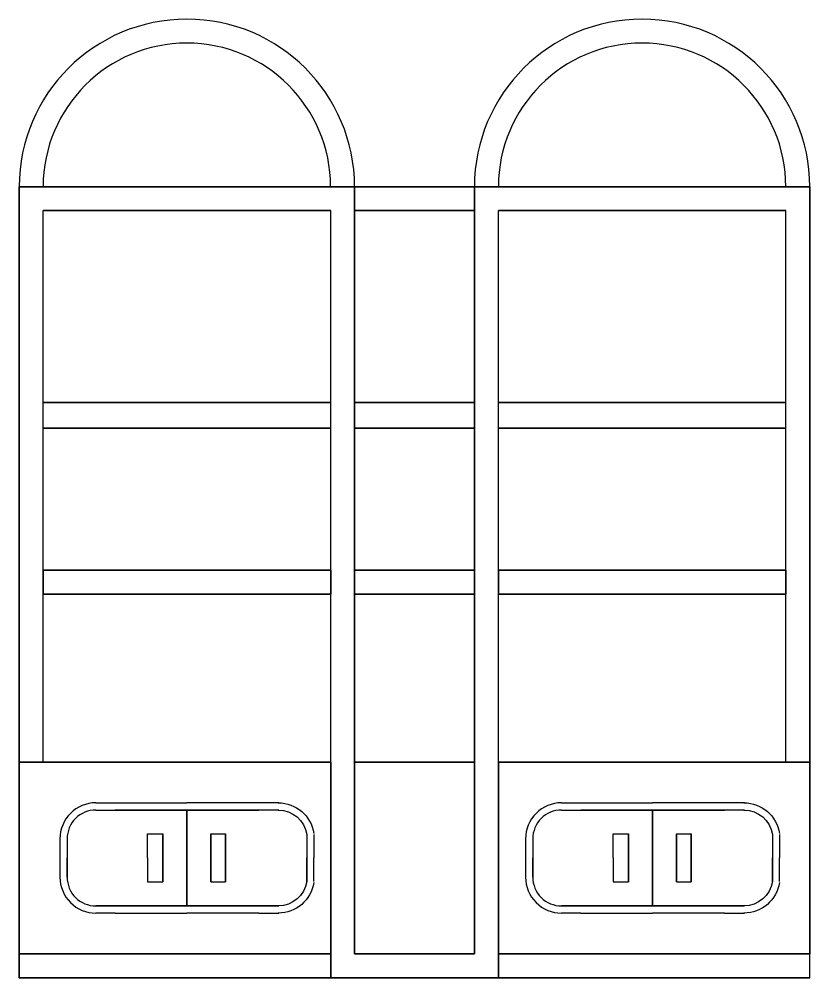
# Model space of a CAD drawing. Header units: millimetres. Extents: x 51491 to 87084, y 5379 to 33460.
# Drawn here: x 55883 to 57863, y 25850 to 28249 of the extents above; entities that cross this region are included whole.
import ezdxf

# ---------------------------------------------------------------- set-up
doc = ezdxf.new("R2010")
doc.units = ezdxf.units.MM

# ---------------------------------------------------------------- blocks, each defined once
blk = doc.blocks.new('A$C2E0D13C4')
at = {"linetype": 'Continuous'}
for p, q in [((0.1, 1980), (0.1, 540)), ((0.1, 540), (0.1, 1980)), ((0.1, 540), (0.1, 1980)), ((0.1, 540), (0.1, 1980)), ((0.1, 1980), (0.1, 540)), ((0.1, 1980), (0.1, 540)), ((0.1, 540), (0.1, 1980)), ((0.1, 540), (0.1, 1980)), ((0.1, 540), (0.1, 1980)), ((0.1, 540), (0.1, 1980)), ((0.1, 1980), (60.1, 1980)), ((0.1, 1980), (60.1, 1980)), ((0.1, 1980), (60.1, 1980)), ((60.1, 1980), (0.1, 1980)), ((60.1, 1980), (0.1, 1980)), ((60.1, 1980), (0.1, 1980)), ((0.1, 1980), (60.1, 1980)), ((0.1, 1980), (60.1, 1980)), ((60.1, 1980), (0.1, 1980)), ((0.1, 1980), (60.1, 1980)), ((780.1, 1980), (60.1, 1980)), ((60.1, 1980), (780.1, 1980)), ((780.1, 1980), (60.1, 1980)), ((60.1, 1980), (780.1, 1980)), ((780.1, 1980), (60.1, 1980)), ((780.1, 1980), (60.1, 1980)), ((60.1, 1980), (780.1, 1980)), ((780.1, 1980), (60.1, 1980)), ((60.1, 1980), (780.1, 1980)), ((60.1, 1980), (780.1, 1980)), ((60.1, 1980), (780.1, 1980)), ((60.1, 1980), (780.1, 1980)), ((780.1, 1980), (60.1, 1980)), ((780.1, 1980), (60.1, 1980)), ((60.1, 1980), (780.1, 1980)), ((60.1, 1980), (780.1, 1980)), ((780.1, 1980), (60.1, 1980)), ((60.1, 1980), (780.1, 1980)), ((780.1, 1980), (840.1, 1980)), ((780.1, 1980), (840.1, 1980)), ((780.1, 1980), (840.1, 1980)), ((840.1, 1980), (780.1, 1980)), ((840.1, 60), (840.1, 1980)), ((840.1, 1980), (840.1, 60)), ((840.1, 1980), (840.1, 60)), ((840.1, 1980), (840.1, 60)), ((840.1, 60), (840.1, 1980)), ((840.1, 60), (840.1, 1980)), ((840.1, 1980), (840.1, 60)), ((840.1, 1980), (840.1, 60)), ((840.1, 1980), (840.1, 60)), ((840.1, 60), (840.1, 1980)), ((840.1, 1980), (1140.1, 1980)), ((1140.1, 1980), (840.1, 1980)), ((1140.1, 1980), (840.1, 1980)), ((840.1, 1980), (1140.1, 1980)), ((1140.1, 1980), (840.1, 1980)), ((1140.1, 1980), (840.1, 1980)), ((1140.1, 1980), (840.1, 1980)), ((840.1, 1980), (1140.1, 1980)), ((1140.1, 1980), (840.1, 1980)), ((840.1, 1980), (1140.1, 1980)), ((840.1, 1980), (1140.1, 1980)), ((840.1, 1980), (1140.1, 1980)), ((840.1, 1920), (840.1, 1980)), ((840.1, 1980), (840.1, 1920)), ((840.1, 1980), (840.1, 1920)), ((840.1, 1920), (840.1, 1980)), ((1140.1, 1980), (1140.1, 60)), ((1140.1, 1980), (1140.1, 60)), ((1140.1, 1980), (1140.1, 60)), ((1140.1, 60), (1140.1, 1980)), ((1140.1, 1980), (1140.1, 60)), ((1140.1, 60), (1140.1, 1980)), ((1140.1, 1980), (1140.1, 60)), ((1140.1, 60), (1140.1, 1980)), ((1140.1, 1980), (1200.1, 1980)), ((1200.1, 1980), (1140.1, 1980)), ((1140.1, 1980), (1200.1, 1980)), ((1200.1, 1980), (1140.1, 1980)), ((1140.1, 1920), (1140.1, 1980)), ((1140.1, 1980), (1140.1, 1920)), ((1140.1, 1920), (1140.1, 1980)), ((1140.1, 1980), (1140.1, 1920)), ((1920.1, 1980), (1200.1, 1980)), ((1200.1, 1980), (1920.1, 1980)), ((1920.1, 1980), (1200.1, 1980)), ((1200.1, 1980), (1920.1, 1980)), ((1920.1, 1980), (1200.1, 1980)), ((1920.1, 1980), (1200.1, 1980)), ((1200.1, 1980), (1920.1, 1980)), ((1920.1, 1980), (1200.1, 1980)), ((1200.1, 1980), (1920.1, 1980)), ((1200.1, 1980), (1920.1, 1980)), ((1200.1, 1980), (1920.1, 1980)), ((1200.1, 1980), (1920.1, 1980)), ((1920.1, 1980), (1200.1, 1980)), ((1920.1, 1980), (1200.1, 1980)), ((1200.1, 1980), (1920.1, 1980)), ((1200.1, 1980), (1920.1, 1980)), ((1920.1, 1980), (1200.1, 1980)), ((1200.1, 1980), (1920.1, 1980)), ((1980.1, 1980), (1920.1, 1980)), ((1920.1, 1980), (1980.1, 1980)), ((1980.1, 1980), (1920.1, 1980)), ((1980.1, 1980), (1920.1, 1980)), ((1920.1, 1980), (1980.1, 1980)), ((1980.1, 1980), (1920.1, 1980)), ((1920.1, 1980), (1980.1, 1980)), ((1920.1, 1980), (1980.1, 1980)), ((1980.1, 1980), (1920.1, 1980)), ((1920.1, 1980), (1980.1, 1980)), ((1980.1, 540), (1980.1, 1980)), ((1980.1, 540), (1980.1, 1980)), ((1980.1, 540), (1980.1, 1980)), ((1980.1, 1980), (1980.1, 540)), ((1980.1, 1980), (1980.1, 540)), ((1980.1, 540), (1980.1, 1980)), ((1980.1, 1980), (1980.1, 540)), ((1980.1, 540), (1980.1, 1980)), ((1980.1, 540), (1980.1, 1980)), ((1980.1, 540), (1980.1, 1980)), ((1980.1, 1980), (1980.1, 540)), ((1980.1, 540), (1980.1, 1980)), ((1980.1, 1980), (1980.1, 540)), ((1980.1, 540), (1980.1, 1980)), ((60.1, 1920), (780.1, 1920)), ((60.1, 1920), (780.1, 1920)), ((60.1, 1920), (780.1, 1920)), ((780.1, 1920), (60.1, 1920)), ((780.1, 1920), (60.1, 1920)), ((60.1, 1920), (780.1, 1920)), ((780.1, 1920), (60.1, 1920)), ((60.1, 1920), (780.1, 1920)), ((60.1, 1920), (780.1, 1920)), ((60.1, 1920), (780.1, 1920)), ((780.1, 1920), (60.1, 1920)), ((780.1, 1920), (60.1, 1920)), ((780.1, 1920), (60.1, 1920)), ((60.1, 1920), (780.1, 1920)), ((60.1, 540), (60.1, 1920)), ((780.1, 60), (780.1, 1920)), ((840.1, 1920), (1140.1, 1920)), ((1140.1, 1920), (840.1, 1920)), ((1140.1, 1920), (840.1, 1920)), ((1140.1, 1920), (840.1, 1920)), ((840.1, 1920), (1140.1, 1920)), ((840.1, 1920), (1140.1, 1920)), ((1140.1, 1920), (840.1, 1920)), ((840.1, 1920), (1140.1, 1920)), ((1200.1, 60), (1200.1, 1920)), ((1200.1, 1920), (1920.1, 1920)), ((1200.1, 1920), (1920.1, 1920)), ((1200.1, 1920), (1920.1, 1920)), ((1920.1, 1920), (1200.1, 1920)), ((1920.1, 1920), (1200.1, 1920)), ((1200.1, 1920), (1920.1, 1920)), ((1920.1, 1920), (1200.1, 1920)), ((1200.1, 1920), (1920.1, 1920)), ((1200.1, 1920), (1920.1, 1920)), ((1200.1, 1920), (1920.1, 1920)), ((1920.1, 1920), (1200.1, 1920)), ((1920.1, 1920), (1200.1, 1920)), ((1920.1, 1920), (1200.1, 1920)), ((1200.1, 1920), (1920.1, 1920)), ((1920.1, 540), (1920.1, 1920)), ((60.1, 1440), (780.1, 1440)), ((60.1, 1440), (780.1, 1440)), ((60.1, 1440), (780.1, 1440)), ((780.1, 1440), (60.1, 1440)), ((780.1, 1440), (60.1, 1440)), ((60.1, 1440), (780.1, 1440)), ((780.1, 1440), (60.1, 1440)), ((60.1, 1440), (780.1, 1440)), ((60.1, 1440), (780.1, 1440)), ((60.1, 1440), (780.1, 1440)), ((780.1, 1440), (60.1, 1440)), ((780.1, 1440), (60.1, 1440)), ((60.1, 1440), (780.1, 1440)), ((780.1, 1440), (60.1, 1440)), ((60.1, 1440), (780.1, 1440)), ((780.1, 1440), (60.1, 1440)), ((780.1, 1440), (60.1, 1440)), ((60.1, 1440), (780.1, 1440)), ((780.1, 1440), (60.1, 1440)), ((60.1, 1440), (780.1, 1440)), ((60.1, 1440), (780.1, 1440)), ((60.1, 1440), (780.1, 1440)), ((60.1, 1440), (780.1, 1440)), ((780.1, 1440), (60.1, 1440)), ((780.1, 1440), (60.1, 1440)), ((60.1, 1440), (780.1, 1440)), ((60.1, 1440), (780.1, 1440)), ((780.1, 1440), (60.1, 1440)), ((60.1, 1440), (780.1, 1440)), ((780.1, 1440), (60.1, 1440)), ((780.1, 1440), (60.1, 1440)), ((60.1, 1440), (780.1, 1440)), ((840.1, 1440), (1140.1, 1440)), ((1140.1, 1440), (840.1, 1440)), ((1140.1, 1440), (840.1, 1440)), ((1140.1, 1440), (840.1, 1440)), ((840.1, 1440), (1140.1, 1440)), ((840.1, 1440), (1140.1, 1440)), ((1140.1, 1440), (840.1, 1440)), ((1140.1, 1440), (840.1, 1440)), ((840.1, 1440), (1140.1, 1440)), ((1140.1, 1440), (840.1, 1440)), ((1140.1, 1440), (840.1, 1440)), ((1140.1, 1440), (840.1, 1440)), ((840.1, 1440), (1140.1, 1440)), ((1140.1, 1440), (840.1, 1440)), ((840.1, 1440), (1140.1, 1440)), ((1140.1, 1440), (840.1, 1440)), ((840.1, 1440), (1140.1, 1440)), ((840.1, 1440), (1140.1, 1440)), ((1140.1, 1440), (840.1, 1440)), ((840.1, 1440), (1140.1, 1440)), ((1200.1, 1440), (1920.1, 1440)), ((1200.1, 1440), (1920.1, 1440)), ((1200.1, 1440), (1920.1, 1440)), ((1920.1, 1440), (1200.1, 1440)), ((1920.1, 1440), (1200.1, 1440)), ((1200.1, 1440), (1920.1, 1440)), ((1920.1, 1440), (1200.1, 1440)), ((1200.1, 1440), (1920.1, 1440)), ((1200.1, 1440), (1920.1, 1440)), ((1200.1, 1440), (1920.1, 1440)), ((1920.1, 1440), (1200.1, 1440)), ((1920.1, 1440), (1200.1, 1440)), ((1200.1, 1440), (1920.1, 1440)), ((1920.1, 1440), (1200.1, 1440)), ((1200.1, 1440), (1920.1, 1440)), ((1920.1, 1440), (1200.1, 1440)), ((1920.1, 1440), (1200.1, 1440)), ((1200.1, 1440), (1920.1, 1440)), ((1920.1, 1440), (1200.1, 1440)), ((1200.1, 1440), (1920.1, 1440)), ((1200.1, 1440), (1920.1, 1440)), ((1200.1, 1440), (1920.1, 1440)), ((1200.1, 1440), (1920.1, 1440)), ((1920.1, 1440), (1200.1, 1440)), ((1920.1, 1440), (1200.1, 1440)), ((1200.1, 1440), (1920.1, 1440)), ((1200.1, 1440), (1920.1, 1440)), ((1920.1, 1440), (1200.1, 1440)), ((1200.1, 1440), (1920.1, 1440)), ((1920.1, 1440), (1200.1, 1440)), ((1920.1, 1440), (1200.1, 1440)), ((1200.1, 1440), (1920.1, 1440)), ((60.1, 1375.8), (780.1, 1375.8)), ((60.1, 1375.8), (780.1, 1375.8)), ((60.1, 1375.8), (780.1, 1375.8)), ((780.1, 1375.8), (60.1, 1375.8)), ((780.1, 1375.8), (60.1, 1375.8)), ((780.1, 1375.8), (60.1, 1375.8)), ((780.1, 1375.8), (60.1, 1375.8)), ((60.1, 1375.8), (780.1, 1375.8)), ((840.1, 1375.8), (1140.1, 1375.8)), ((1140.1, 1375.8), (840.1, 1375.8)), ((840.1, 1375.8), (1140.1, 1375.8)), ((1140.1, 1375.8), (840.1, 1375.8)), ((1140.1, 1375.8), (840.1, 1375.8)), ((840.1, 1375.8), (1140.1, 1375.8)), ((1200.1, 1375.8), (1920.1, 1375.8)), ((1200.1, 1375.8), (1920.1, 1375.8)), ((1200.1, 1375.8), (1920.1, 1375.8)), ((1920.1, 1375.8), (1200.1, 1375.8)), ((1920.1, 1375.8), (1200.1, 1375.8)), ((1920.1, 1375.8), (1200.1, 1375.8)), ((1920.1, 1375.8), (1200.1, 1375.8)), ((1200.1, 1375.8), (1920.1, 1375.8)), ((780.1, 1020), (60.1, 1020)), ((780.1, 1020), (60.1, 1020)), ((60.1, 1020), (780.1, 1020)), ((60.1, 1020), (780.1, 1020)), ((60.1, 1020), (780.1, 1020)), ((780.1, 1020), (60.1, 1020)), ((780.1, 1020), (60.1, 1020)), ((60.1, 1020), (780.1, 1020)), ((780.1, 1020), (60.1, 1020)), ((60.1, 1020), (780.1, 1020)), ((780.1, 1020), (60.1, 1020)), ((780.1, 1020), (60.1, 1020)), ((60.1, 1020), (780.1, 1020)), ((780.1, 1020), (60.1, 1020)), ((60.1, 1020), (780.1, 1020)), ((60.1, 1020), (780.1, 1020)), ((60.1, 1020), (780.1, 1020)), ((60.1, 1020), (780.1, 1020)), ((780.1, 1020), (60.1, 1020)), ((780.1, 1020), (60.1, 1020)), ((60.1, 1020), (780.1, 1020)), ((60.1, 1020), (780.1, 1020)), ((780.1, 1020), (60.1, 1020)), ((60.1, 1020), (780.1, 1020)), ((60.1, 960), (60.1, 1020)), ((60.1, 1020), (60.1, 960)), ((60.1, 1020), (60.1, 960)), ((60.1, 960), (60.1, 1020)), ((780.1, 960), (780.1, 1020)), ((780.1, 1020), (780.1, 960)), ((780.1, 960), (780.1, 1020)), ((780.1, 960), (780.1, 1020)), ((1140.1, 1020), (840.1, 1020)), ((840.1, 1020), (1140.1, 1020)), ((840.1, 1020), (1140.1, 1020)), ((1140.1, 1020), (840.1, 1020)), ((1140.1, 1020), (840.1, 1020)), ((840.1, 1020), (1140.1, 1020)), ((1140.1, 1020), (840.1, 1020)), ((1140.1, 1020), (840.1, 1020)), ((1140.1, 1020), (840.1, 1020)), ((840.1, 1020), (1140.1, 1020)), ((1140.1, 1020), (840.1, 1020)), ((840.1, 1020), (1140.1, 1020)), ((840.1, 1020), (1140.1, 1020)), ((840.1, 1020), (1140.1, 1020)), ((840.1, 1020), (840.1, 960)), ((840.1, 1020), (840.1, 960)), ((840.1, 1020), (840.1, 960)), ((840.1, 960), (840.1, 1020)), ((1140.1, 1020), (1140.1, 960)), ((1140.1, 1020), (1140.1, 960)), ((1140.1, 960), (1140.1, 1020)), ((1140.1, 1020), (1140.1, 960)), ((1920.1, 1020), (1200.1, 1020)), ((1920.1, 1020), (1200.1, 1020)), ((1200.1, 1020), (1920.1, 1020)), ((1200.1, 1020), (1920.1, 1020)), ((1200.1, 1020), (1920.1, 1020)), ((1920.1, 1020), (1200.1, 1020)), ((1920.1, 1020), (1200.1, 1020)), ((1200.1, 1020), (1920.1, 1020)), ((1920.1, 1020), (1200.1, 1020)), ((1200.1, 1020), (1920.1, 1020)), ((1920.1, 1020), (1200.1, 1020)), ((1920.1, 1020), (1200.1, 1020)), ((1200.1, 1020), (1920.1, 1020)), ((1920.1, 1020), (1200.1, 1020)), ((1200.1, 1020), (1920.1, 1020)), ((1200.1, 1020), (1920.1, 1020)), ((1200.1, 1020), (1920.1, 1020)), ((1200.1, 1020), (1920.1, 1020)), ((1920.1, 1020), (1200.1, 1020)), ((1920.1, 1020), (1200.1, 1020)), ((1200.1, 1020), (1920.1, 1020)), ((1200.1, 1020), (1920.1, 1020)), ((1920.1, 1020), (1200.1, 1020)), ((1200.1, 1020), (1920.1, 1020)), ((1200.1, 960), (1200.1, 1020)), ((1200.1, 1020), (1200.1, 960)), ((1200.1, 1020), (1200.1, 960)), ((1200.1, 960), (1200.1, 1020)), ((1920.1, 960), (1920.1, 1020)), ((1920.1, 1020), (1920.1, 960)), ((1920.1, 960), (1920.1, 1020)), ((1920.1, 960), (1920.1, 1020)), ((60.1, 960), (780.1, 960)), ((60.1, 960), (780.1, 960)), ((60.1, 960), (780.1, 960)), ((780.1, 960), (60.1, 960)), ((780.1, 960), (60.1, 960)), ((780.1, 960), (60.1, 960)), ((780.1, 960), (60.1, 960)), ((60.1, 960), (780.1, 960)), ((840.1, 960), (1140.1, 960)), ((1140.1, 960), (840.1, 960)), ((1140.1, 960), (840.1, 960)), ((840.1, 960), (1140.1, 960)), ((1140.1, 960), (840.1, 960)), ((840.1, 960), (1140.1, 960)), ((1200.1, 960), (1920.1, 960)), ((1200.1, 960), (1920.1, 960)), ((1200.1, 960), (1920.1, 960)), ((1920.1, 960), (1200.1, 960)), ((1920.1, 960), (1200.1, 960)), ((1920.1, 960), (1200.1, 960)), ((1920.1, 960), (1200.1, 960)), ((1200.1, 960), (1920.1, 960)), ((0.1, 540), (0.1, 60)), ((0.1, 60), (0.1, 540)), ((0.1, 540), (0.1, 60)), ((0.1, 60), (0.1, 540)), ((0.1, 60), (0.1, 540)), ((0.1, 60), (0.1, 540)), ((60.1, 540), (0.1, 540)), ((0.1, 540), (60.1, 540)), ((60.1, 540), (0.1, 540)), ((0.1, 540), (60.1, 540)), ((60.1, 540), (0.1, 540)), ((60.1, 540), (0.1, 540)), ((60.1, 540), (0.1, 540)), ((60.1, 540), (0.1, 540)), ((60.1, 540), (780.1, 540)), ((780.1, 540), (60.1, 540)), ((780.1, 540), (60.1, 540)), ((780.1, 540), (60.1, 540)), ((60.1, 540), (780.1, 540)), ((60.1, 540), (780.1, 540)), ((780.1, 540), (60.1, 540)), ((780.1, 540), (60.1, 540)), ((60.1, 540), (780.1, 540)), ((780.1, 540), (60.1, 540)), ((780.1, 540), (60.1, 540)), ((780.1, 540), (60.1, 540)), ((60.1, 540), (780.1, 540)), ((780.1, 540), (60.1, 540)), ((60.1, 540), (780.1, 540)), ((780.1, 540), (60.1, 540)), ((60.1, 540), (780.1, 540)), ((780.1, 540), (60.1, 540)), ((780.1, 540), (60.1, 540)), ((60.1, 540), (780.1, 540)), ((420.1, 540), (60.1, 540)), ((60.1, 540), (420.1, 540)), ((420.1, 540), (60.1, 540)), ((60.1, 540), (420.1, 540)), ((420.1, 540), (780.1, 540)), ((780.1, 540), (420.1, 540)), ((420.1, 540), (780.1, 540)), ((420.1, 540), (780.1, 540)), ((780.1, 60), (780.1, 540)), ((780.1, 540), (780.1, 60)), ((780.1, 540), (780.1, 60)), ((780.1, 540), (780.1, 60)), ((780.1, 60), (780.1, 540)), ((780.1, 60), (780.1, 540)), ((780.1, 540), (780.1, 60)), ((780.1, 540), (780.1, 60)), ((780.1, 60), (780.1, 540)), ((780.1, 540), (780.1, 60)), ((780.1, 540), (780.1, 60)), ((780.1, 540), (780.1, 60)), ((780.1, 60), (780.1, 540)), ((780.1, 540), (780.1, 60)), ((780.1, 60), (780.1, 540)), ((780.1, 540), (780.1, 60)), ((780.1, 60), (780.1, 540)), ((780.1, 60), (780.1, 540)), ((780.1, 540), (780.1, 60)), ((780.1, 60), (780.1, 540)), ((780.1, 540), (780.1, 60)), ((780.1, 540), (780.1, 60)), ((780.1, 540), (780.1, 60)), ((780.1, 540), (780.1, 60)), ((840.1, 540), (1140.1, 540)), ((1140.1, 540), (840.1, 540)), ((1140.1, 540), (840.1, 540)), ((1140.1, 540), (840.1, 540)), ((840.1, 540), (1140.1, 540)), ((840.1, 540), (1140.1, 540)), ((1140.1, 540), (840.1, 540)), ((1140.1, 540), (840.1, 540)), ((840.1, 540), (1140.1, 540)), ((1140.1, 540), (840.1, 540)), ((1140.1, 540), (840.1, 540)), ((1140.1, 540), (840.1, 540)), ((840.1, 540), (1140.1, 540)), ((1140.1, 540), (840.1, 540)), ((840.1, 540), (1140.1, 540)), ((1140.1, 540), (840.1, 540)), ((840.1, 540), (1140.1, 540)), ((840.1, 540), (1140.1, 540)), ((1140.1, 540), (840.1, 540)), ((840.1, 540), (1140.1, 540)), ((1200.1, 60), (1200.1, 540)), ((1200.1, 540), (1200.1, 60)), ((1200.1, 540), (1200.1, 60)), ((1200.1, 540), (1200.1, 60)), ((1200.1, 60), (1200.1, 540)), ((1200.1, 60), (1200.1, 540)), ((1200.1, 540), (1200.1, 60)), ((1200.1, 540), (1200.1, 60)), ((1200.1, 60), (1200.1, 540)), ((1200.1, 540), (1200.1, 60)), ((1200.1, 540), (1200.1, 60)), ((1200.1, 540), (1200.1, 60)), ((1200.1, 60), (1200.1, 540)), ((1200.1, 540), (1200.1, 60)), ((1200.1, 60), (1200.1, 540)), ((1200.1, 540), (1200.1, 60)), ((1200.1, 60), (1200.1, 540)), ((1200.1, 60), (1200.1, 540)), ((1200.1, 540), (1200.1, 60)), ((1200.1, 60), (1200.1, 540)), ((1200.1, 540), (1200.1, 60)), ((1200.1, 540), (1200.1, 60)), ((1200.1, 540), (1200.1, 60)), ((1200.1, 540), (1200.1, 60)), ((1560.1, 540), (1200.1, 540)), ((1200.1, 540), (1560.1, 540)), ((1560.1, 540), (1200.1, 540)), ((1200.1, 540), (1560.1, 540)), ((1200.1, 540), (1920.1, 540)), ((1920.1, 540), (1200.1, 540)), ((1920.1, 540), (1200.1, 540)), ((1920.1, 540), (1200.1, 540)), ((1200.1, 540), (1920.1, 540)), ((1200.1, 540), (1920.1, 540)), ((1920.1, 540), (1200.1, 540)), ((1920.1, 540), (1200.1, 540)), ((1200.1, 540), (1920.1, 540)), ((1920.1, 540), (1200.1, 540)), ((1920.1, 540), (1200.1, 540)), ((1920.1, 540), (1200.1, 540)), ((1200.1, 540), (1920.1, 540)), ((1920.1, 540), (1200.1, 540)), ((1200.1, 540), (1920.1, 540)), ((1920.1, 540), (1200.1, 540)), ((1200.1, 540), (1920.1, 540)), ((1920.1, 540), (1200.1, 540)), ((1920.1, 540), (1200.1, 540)), ((1200.1, 540), (1920.1, 540)), ((1560.1, 540), (1920.1, 540)), ((1920.1, 540), (1560.1, 540)), ((1560.1, 540), (1920.1, 540)), ((1560.1, 540), (1920.1, 540)), ((1980.1, 540), (1920.1, 540)), ((1920.1, 540), (1980.1, 540)), ((1980.1, 540), (1920.1, 540)), ((1920.1, 540), (1980.1, 540)), ((1980.1, 540), (1920.1, 540)), ((1980.1, 540), (1920.1, 540)), ((1920.1, 540), (1980.1, 540)), ((1980.1, 540), (1920.1, 540)), ((1980.1, 60), (1980.1, 540)), ((1980.1, 540), (1980.1, 60)), ((1980.1, 540), (1980.1, 60)), ((1980.1, 540), (1980.1, 60)), ((1980.1, 60), (1980.1, 540)), ((1980.1, 60), (1980.1, 540)), ((1980.1, 540), (1980.1, 60)), ((1980.1, 60), (1980.1, 540)), ((420.1, 180), (420.1, 420)), ((420.1, 420), (420.1, 180)), ((420.1, 180), (420.1, 420)), ((420.1, 420), (420.1, 180)), ((1586.2, 420), (1586.2, 180)), ((1586.2, 180), (1586.2, 420)), ((1586.2, 420), (1586.2, 180)), ((1586.2, 180), (1586.2, 420)), ((321.7, 300), (321.7, 360)), ((321.7, 360), (360.1, 360)), ((360.1, 300), (360.1, 360)), ((360.1, 300), (360.1, 360)), ((360.1, 240), (360.1, 360)), ((360.1, 240), (360.1, 360)), ((360.1, 240), (360.1, 360)), ((360.1, 360), (360.1, 300)), ((360.1, 240), (360.1, 360)), ((360.1, 360), (360.1, 300)), ((480.1, 300), (480.1, 360)), ((480.1, 300), (480.1, 360)), ((480.1, 240), (480.1, 360)), ((480.1, 240), (480.1, 360)), ((480.1, 240), (480.1, 360)), ((480.1, 360), (480.1, 300)), ((480.1, 240), (480.1, 360)), ((480.1, 360), (480.1, 300)), ((480.1, 360), (517, 360)), ((517, 360), (517, 300)), ((517, 240), (517, 360)), ((517, 360), (517, 300)), ((517, 240), (517, 360)), ((517, 240), (517, 360)), ((517, 240), (517, 360)), ((517, 300), (517, 360)), ((517, 300), (517, 360)), ((1487.7, 360), (1526.2, 360)), ((1487.7, 300), (1487.7, 360)), ((1526.2, 360), (1526.2, 300)), ((1526.2, 240), (1526.2, 360)), ((1526.2, 360), (1526.2, 300)), ((1526.2, 240), (1526.2, 360)), ((1526.2, 240), (1526.2, 360)), ((1526.2, 240), (1526.2, 360)), ((1526.2, 300), (1526.2, 360)), ((1526.2, 300), (1526.2, 360)), ((1646.2, 360), (1683.1, 360)), ((1646.2, 360), (1646.2, 300)), ((1646.2, 240), (1646.2, 360)), ((1646.2, 360), (1646.2, 300)), ((1646.2, 240), (1646.2, 360)), ((1646.2, 240), (1646.2, 360)), ((1646.2, 240), (1646.2, 360)), ((1646.2, 300), (1646.2, 360)), ((1646.2, 300), (1646.2, 360)), ((1683.1, 300), (1683.1, 360)), ((1683.1, 300), (1683.1, 360)), ((1683.1, 240), (1683.1, 360)), ((1683.1, 240), (1683.1, 360)), ((1683.1, 240), (1683.1, 360)), ((1683.1, 360), (1683.1, 300)), ((1683.1, 240), (1683.1, 360)), ((1683.1, 360), (1683.1, 300)), ((321.7, 300), (321.7, 240)), ((360.1, 300), (360.1, 240)), ((360.1, 240), (360.1, 300)), ((360.1, 240), (360.1, 300)), ((360.1, 240), (360.1, 300)), ((480.1, 300), (480.1, 240)), ((480.1, 240), (480.1, 300)), ((480.1, 240), (480.1, 300)), ((480.1, 240), (480.1, 300)), ((517, 240), (517, 300)), ((517, 240), (517, 300)), ((517, 240), (517, 300)), ((517, 300), (517, 240)), ((1487.7, 300), (1487.7, 240)), ((1526.2, 240), (1526.2, 300)), ((1526.2, 240), (1526.2, 300)), ((1526.2, 240), (1526.2, 300)), ((1526.2, 300), (1526.2, 240)), ((1646.2, 240), (1646.2, 300)), ((1646.2, 240), (1646.2, 300)), ((1646.2, 240), (1646.2, 300)), ((1646.2, 300), (1646.2, 240)), ((1683.1, 300), (1683.1, 240)), ((1683.1, 240), (1683.1, 300)), ((1683.1, 240), (1683.1, 300)), ((1683.1, 240), (1683.1, 300)), ((321.7, 240), (360.1, 240)), ((480.1, 240), (517, 240)), ((1487.7, 240), (1526.2, 240)), ((1646.2, 240), (1683.1, 240)), ((780.1, 60), (0.1, 60)), ((780.1, 60), (0.1, 60)), ((780.1, 60), (0.1, 60)), ((0.1, 60), (780.1, 60)), ((0.1, 0), (0.1, 60)), ((0.1, 0), (0.1, 60)), ((0.1, 60), (0.1, 0)), ((0.1, 60), (0.1, 0)), ((60.1, 60), (0.1, 60)), ((0.1, 60), (60.1, 60)), ((0.1, 60), (60.1, 60)), ((60.1, 60), (0.1, 60)), ((60.1, 60), (780.1, 60)), ((780.1, 60), (60.1, 60)), ((780.1, 60), (60.1, 60)), ((780.1, 60), (60.1, 60)), ((60.1, 60), (780.1, 60)), ((60.1, 60), (780.1, 60)), ((780.1, 60), (60.1, 60)), ((780.1, 60), (60.1, 60)), ((60.1, 60), (780.1, 60)), ((780.1, 60), (60.1, 60)), ((780.1, 60), (60.1, 60)), ((780.1, 60), (60.1, 60)), ((60.1, 60), (780.1, 60)), ((780.1, 60), (60.1, 60)), ((60.1, 60), (780.1, 60)), ((780.1, 60), (60.1, 60)), ((60.1, 60), (780.1, 60)), ((780.1, 60), (60.1, 60)), ((780.1, 60), (60.1, 60)), ((60.1, 60), (780.1, 60)), ((60.1, 60), (420.1, 60)), ((60.1, 60), (420.1, 60)), ((60.1, 60), (420.1, 60)), ((60.1, 60), (420.1, 60)), ((780.1, 60), (420.1, 60)), ((780.1, 60), (420.1, 60)), ((780.1, 60), (420.1, 60)), ((780.1, 60), (420.1, 60)), ((780.1, 60), (780.1, 0)), ((780.1, 60), (780.1, 0)), ((780.1, 0), (780.1, 60)), ((780.1, 0), (780.1, 60)), ((780.1, 0), (780.1, 60)), ((780.1, 0), (780.1, 60)), ((780.1, 0), (780.1, 60)), ((780.1, 0), (780.1, 60)), ((840.1, 60), (1140.1, 60)), ((1140.1, 60), (840.1, 60)), ((1140.1, 60), (840.1, 60)), ((1140.1, 60), (840.1, 60)), ((840.1, 60), (1140.1, 60)), ((840.1, 60), (1140.1, 60)), ((1140.1, 60), (840.1, 60)), ((1140.1, 60), (840.1, 60)), ((840.1, 60), (1140.1, 60)), ((1140.1, 60), (840.1, 60)), ((1140.1, 60), (840.1, 60)), ((1140.1, 60), (840.1, 60)), ((840.1, 60), (1140.1, 60)), ((1140.1, 60), (840.1, 60)), ((840.1, 60), (1140.1, 60)), ((1140.1, 60), (840.1, 60)), ((840.1, 60), (1140.1, 60)), ((840.1, 60), (1140.1, 60)), ((1140.1, 60), (840.1, 60)), ((840.1, 60), (1140.1, 60)), ((1200.1, 60), (1560.1, 60)), ((1200.1, 60), (1560.1, 60)), ((1200.1, 60), (1560.1, 60)), ((1200.1, 60), (1560.1, 60)), ((1980.1, 60), (1200.1, 60)), ((1980.1, 60), (1200.1, 60)), ((1980.1, 60), (1200.1, 60)), ((1200.1, 60), (1980.1, 60)), ((1200.1, 60), (1920.1, 60)), ((1920.1, 60), (1200.1, 60)), ((1920.1, 60), (1200.1, 60)), ((1920.1, 60), (1200.1, 60)), ((1200.1, 60), (1920.1, 60)), ((1200.1, 60), (1920.1, 60)), ((1920.1, 60), (1200.1, 60)), ((1920.1, 60), (1200.1, 60)), ((1200.1, 60), (1920.1, 60)), ((1920.1, 60), (1200.1, 60)), ((1920.1, 60), (1200.1, 60)), ((1920.1, 60), (1200.1, 60)), ((1200.1, 60), (1920.1, 60)), ((1920.1, 60), (1200.1, 60)), ((1200.1, 60), (1920.1, 60)), ((1920.1, 60), (1200.1, 60)), ((1200.1, 60), (1920.1, 60)), ((1920.1, 60), (1200.1, 60)), ((1920.1, 60), (1200.1, 60)), ((1200.1, 60), (1920.1, 60)), ((1200.1, 60), (1200.1, 0)), ((1200.1, 0), (1200.1, 60)), ((1200.1, 60), (1200.1, 0)), ((1200.1, 60), (1200.1, 0)), ((1200.1, 0), (1200.1, 60)), ((1200.1, 0), (1200.1, 60)), ((1200.1, 60), (1200.1, 0)), ((1200.1, 60), (1200.1, 0)), ((1920.1, 60), (1560.1, 60)), ((1920.1, 60), (1560.1, 60)), ((1920.1, 60), (1560.1, 60)), ((1920.1, 60), (1560.1, 60)), ((1980.1, 60), (1920.1, 60)), ((1920.1, 60), (1980.1, 60)), ((1920.1, 60), (1980.1, 60)), ((1980.1, 60), (1920.1, 60)), ((1980.1, 0), (1980.1, 60)), ((1980.1, 0), (1980.1, 60)), ((1980.1, 0), (1980.1, 60)), ((1980.1, 0), (1980.1, 60)), ((0.1, 0), (780.1, 0)), ((780.1, 0), (0.1, 0)), ((0.1, 0), (780.1, 0)), ((0.1, 0), (780.1, 0)), ((780.1, 0), (1200.1, 0)), ((1200.1, 0), (780.1, 0)), ((1200.1, 0), (780.1, 0)), ((1200.1, 0), (780.1, 0)), ((1200.1, 0), (1980.1, 0)), ((1980.1, 0), (1200.1, 0)), ((1200.1, 0), (1980.1, 0)), ((1200.1, 0), (1980.1, 0))]:
    blk.add_line(p, q, dxfattribs=at)
for points in [[(192.1, 438, 0.414214), (102.1, 348, 0.414214)], [(648.9, 438, -0.370443), (737.9, 361.6, -0.370443)], [(1358.2, 438, 0.414214), (1268.2, 348, 0.414214)], [(1815, 438, -0.370443), (1903.9, 361.6, -0.370443)], [(192.1, 420, 0.414214), (120.1, 348, 0.414214)], [(648.9, 420, -0.370443), (720.1, 358.9, -0.414214)], [(1358.2, 420, 0.414214), (1286.2, 348, 0.414214)], [(1815, 420, -0.370443), (1886.2, 358.9, -0.414214)], [(102.1, 252, 0.414214), (192.1, 162, 0.414214)], [(120.1, 252, 0.414214), (192.1, 180, 0.414214)], [(720.1, 241.1, -0.370443), (648.9, 180, -0.414214)], [(1268.2, 252, 0.414214), (1358.2, 162, 0.414214)], [(1286.2, 252, 0.414214), (1358.2, 180, 0.414214)], [(1886.2, 241.1, -0.370443), (1815, 180, -0.414214)], [(737.9, 238.4, -0.370443), (648.9, 162, -0.370443)], [(1903.9, 238.4, -0.370443), (1815, 162, -0.370443)]]:
    blk.add_lwpolyline(points, format="xyb", dxfattribs=at)
for points in [[(192.1, 438), (240.1, 438)], [(240.1, 438), (420.1, 438)], [(649.9, 438), (420.1, 438)], [(1358.2, 438), (1406.2, 438)], [(1406.2, 438), (1586.2, 438)], [(1816, 438), (1586.2, 438)], [(192.1, 420), (240.1, 420)], [(192.1, 420), (240.1, 420)], [(420.1, 420), (240.1, 420)], [(240.1, 420), (420.1, 420)], [(240.1, 420), (420.1, 420)], [(420.1, 420), (240.1, 420)], [(420.1, 420), (240.1, 420)], [(420.1, 420), (240.1, 420)], [(240.1, 420), (420.1, 420)], [(240.1, 420), (420.1, 420)], [(420.1, 420), (600.1, 420)], [(600.1, 420), (420.1, 420)], [(600.1, 420), (420.1, 420)], [(420.1, 420), (600.1, 420)], [(420.1, 420), (600.1, 420)], [(420.1, 420), (600.1, 420)], [(600.1, 420), (420.1, 420)], [(649.9, 420), (420.1, 420)], [(1358.2, 420), (1406.2, 420)], [(1358.2, 420), (1406.2, 420)], [(1406.2, 420), (1586.2, 420)], [(1406.2, 420), (1586.2, 420)], [(1586.2, 420), (1406.2, 420)], [(1586.2, 420), (1406.2, 420)], [(1586.2, 420), (1406.2, 420)], [(1406.2, 420), (1586.2, 420)], [(1406.2, 420), (1586.2, 420)], [(1586.2, 420), (1406.2, 420)], [(1816, 420), (1586.2, 420)], [(1766.2, 420), (1586.2, 420)], [(1586.2, 420), (1766.2, 420)], [(1586.2, 420), (1766.2, 420)], [(1586.2, 420), (1766.2, 420)], [(1766.2, 420), (1586.2, 420)], [(1766.2, 420), (1586.2, 420)], [(1586.2, 420), (1766.2, 420)], [(102.1, 348), (102.1, 300)], [(120.1, 348), (120.1, 300)], [(120.1, 348), (120.1, 300)], [(720.1, 358.9), (720.1, 300)], [(738.1, 358.9), (738.1, 300)], [(1268.2, 348), (1268.2, 300)], [(1286.2, 348), (1286.2, 300)], [(1286.2, 348), (1286.2, 300)], [(1886.2, 358.9), (1886.2, 300)], [(1904.2, 358.9), (1904.2, 300)], [(102.1, 300), (102.1, 252)], [(120.1, 252), (120.1, 300)], [(120.1, 300), (120.1, 252)], [(720.1, 300), (720.1, 240)], [(720.1, 300), (720.1, 240)], [(720.1, 240), (720.1, 300)], [(720.1, 240), (720.1, 300)], [(720.1, 240), (720.1, 300)], [(720.1, 300), (720.1, 252)], [(720.1, 241.1), (720.1, 300)], [(738.1, 241.1), (738.1, 300)], [(1268.2, 300), (1268.2, 252)], [(1286.2, 300), (1286.2, 252)], [(1286.2, 252), (1286.2, 300)], [(1886.2, 241.1), (1886.2, 300)], [(1886.2, 300), (1886.2, 252)], [(1886.2, 240), (1886.2, 300)], [(1886.2, 240), (1886.2, 300)], [(1886.2, 240), (1886.2, 300)], [(1886.2, 300), (1886.2, 240)], [(1886.2, 300), (1886.2, 240)], [(1904.2, 241.1), (1904.2, 300)], [(192.1, 180), (240.1, 180)], [(240.1, 180), (192.1, 180)], [(240.1, 180), (420.1, 180)], [(240.1, 180), (420.1, 180)], [(240.1, 180), (420.1, 180)], [(420.1, 180), (240.1, 180)], [(420.1, 180), (240.1, 180)], [(240.1, 180), (420.1, 180)], [(240.1, 180), (420.1, 180)], [(240.1, 180), (420.1, 180)], [(600.1, 180), (420.1, 180)], [(600.1, 180), (420.1, 180)], [(600.1, 180), (420.1, 180)], [(420.1, 180), (600.1, 180)], [(420.1, 180), (600.1, 180)], [(600.1, 180), (420.1, 180)], [(600.1, 180), (420.1, 180)], [(600.1, 180), (420.1, 180)], [(648.1, 180), (600.1, 180), (600.1, 180), (649.9, 180)], [(1406.2, 180), (1358.2, 180)], [(1358.2, 180), (1406.2, 180)], [(1406.2, 180), (1586.2, 180)], [(1406.2, 180), (1586.2, 180)], [(1406.2, 180), (1586.2, 180)], [(1586.2, 180), (1406.2, 180)], [(1586.2, 180), (1406.2, 180)], [(1406.2, 180), (1586.2, 180)], [(1406.2, 180), (1586.2, 180)], [(1406.2, 180), (1586.2, 180)], [(1766.2, 180), (1586.2, 180)], [(1766.2, 180), (1586.2, 180)], [(1766.2, 180), (1586.2, 180)], [(1586.2, 180), (1766.2, 180)], [(1586.2, 180), (1766.2, 180)], [(1766.2, 180), (1586.2, 180)], [(1766.2, 180), (1586.2, 180)], [(1766.2, 180), (1586.2, 180)], [(1814.2, 180), (1766.2, 180), (1766.2, 180), (1816, 180)], [(240.1, 162), (192.1, 162)], [(240.1, 162), (420.1, 162)], [(600.1, 162), (420.1, 162)], [(600.1, 162), (649.9, 162)], [(1406.2, 162), (1358.2, 162)], [(1406.2, 162), (1586.2, 162)], [(1766.2, 162), (1586.2, 162)], [(1766.2, 162), (1816, 162)]]:
    blk.add_lwpolyline(points, dxfattribs=at)
for centre, radius in [((420, 1979.3), 420), ((1560, 1979.3), 420), ((420, 1979.3), 360), ((1560, 1979.3), 360)]:
    blk.add_arc(centre, radius, 0.1052, 179.8948, dxfattribs=at)

msp = doc.modelspace()

# ---------------------------------------------------------------- block references
msp.add_blockref('A$C2E0D13C4', (55883, 25850))

doc.saveas('drawing.dxf')
